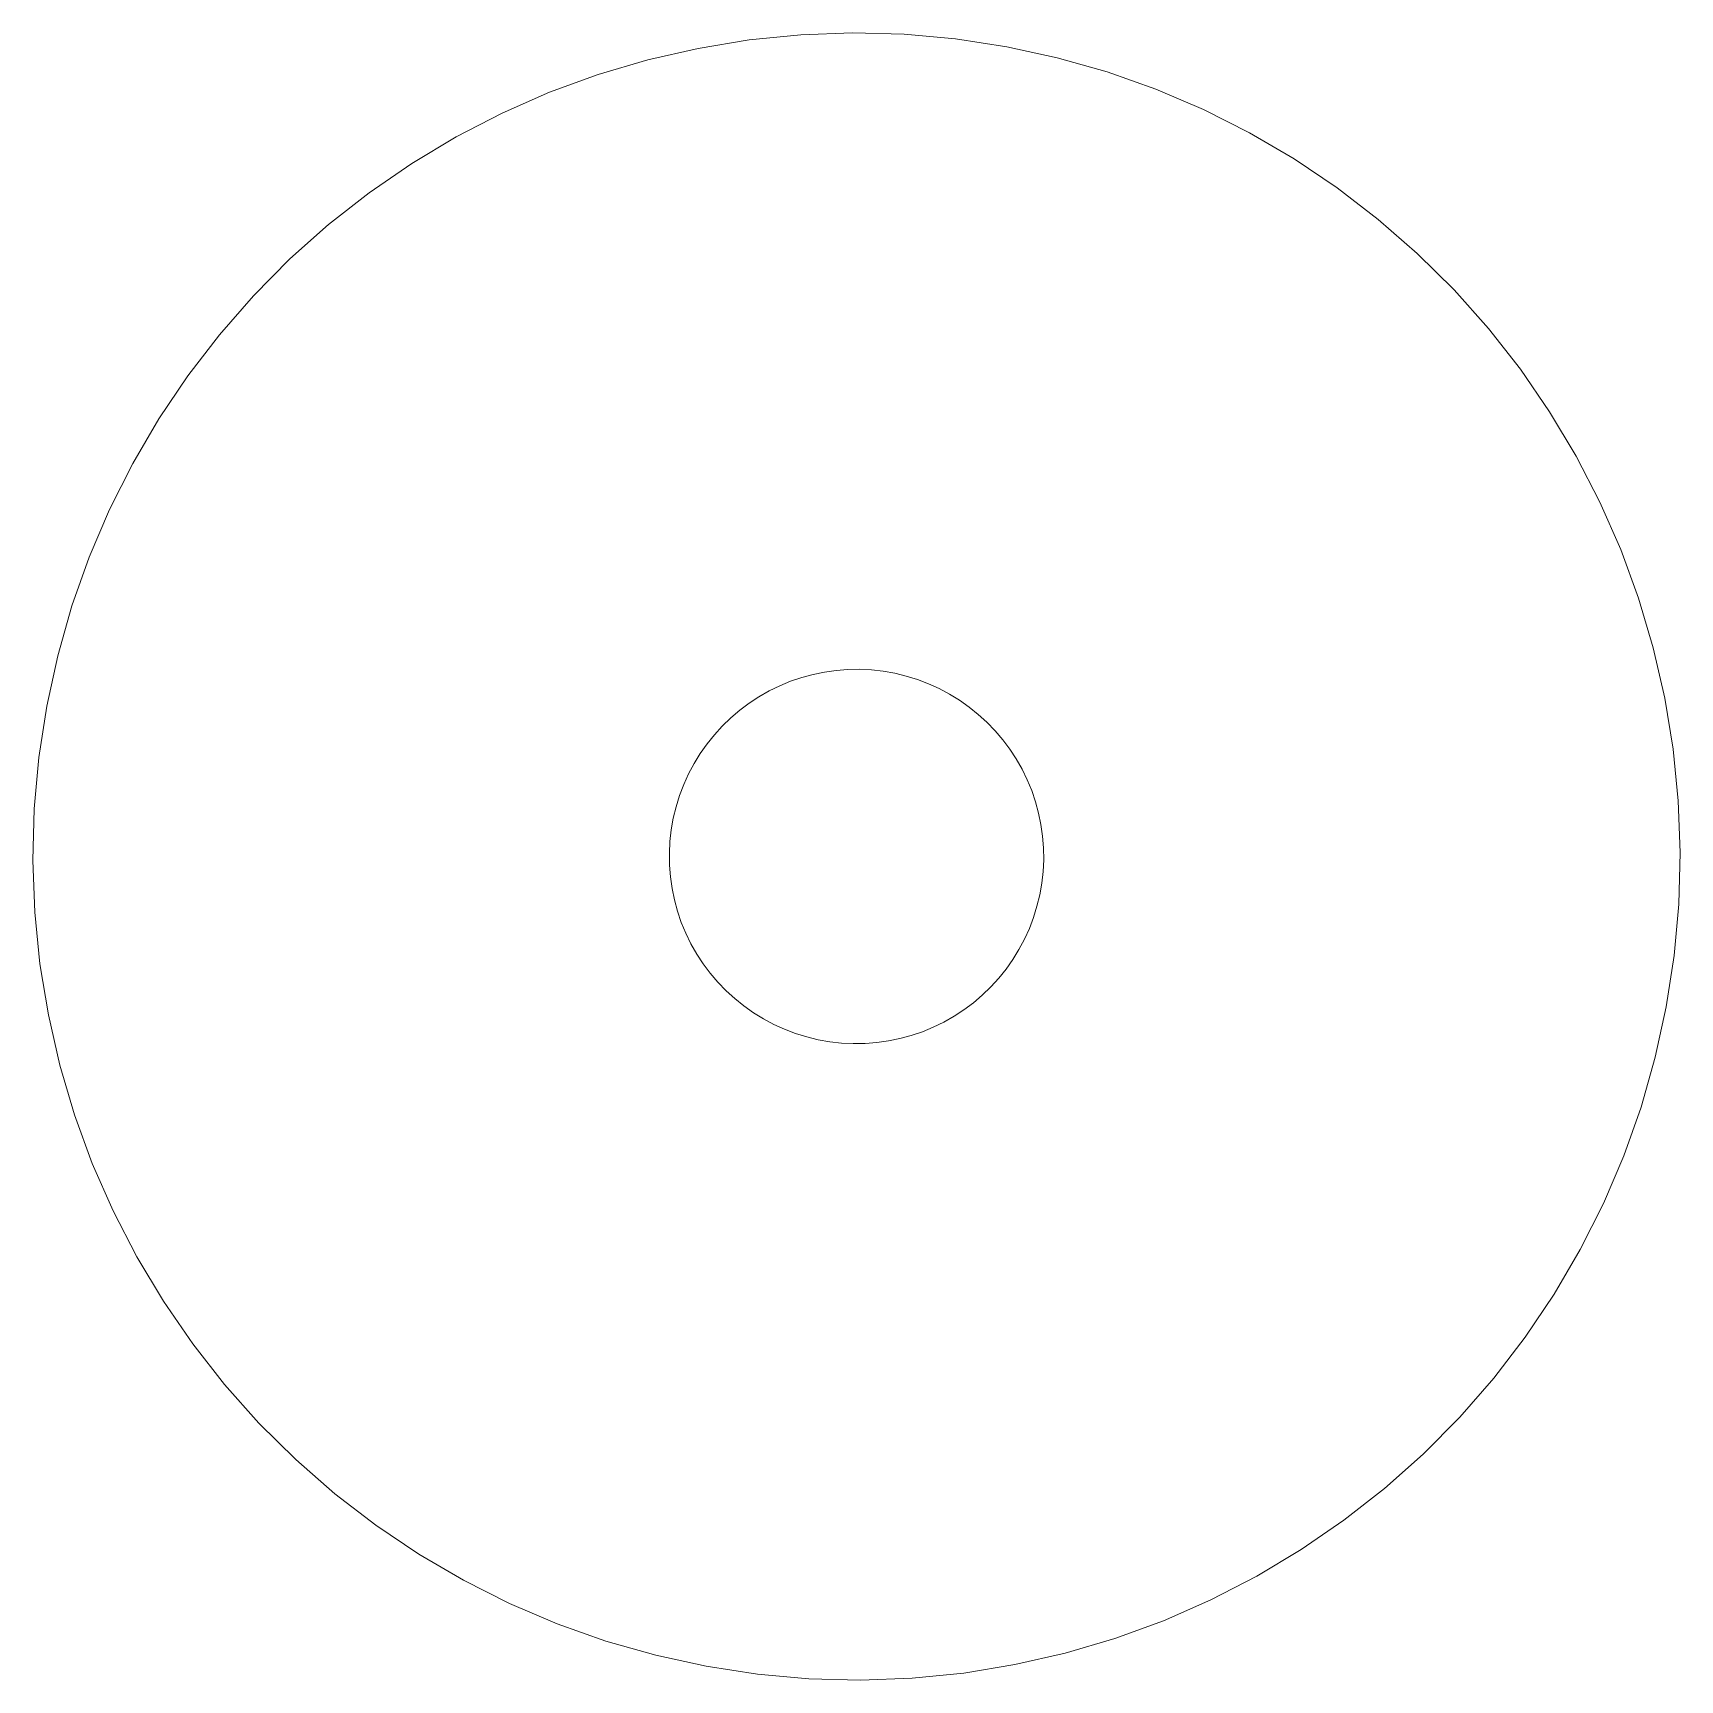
# Model space of a CAD drawing. Header units: millimetres. Extents: x -250 to 290, y -186 to 164.
# Drawn here: x -218.24 to -187.29, y -183.84 to -152.89 of the extents above; entities that cross this region are included whole.
import ezdxf

# ---------------------------------------------------------------- set-up
doc = ezdxf.new("R2010")
doc.units = ezdxf.units.MM
doc.header["$MEASUREMENT"] = 0
doc.layers.add('Camada 1', color=7, linetype='Continuous')

msp = doc.modelspace()

# ---------------------------------------------------------------- linework, layer by layer
at = {"layer": 'Camada 1', "color": 240, "lineweight": 9}
for points in [[(-213.3044, -179.7), (-213.3044, -179.7), (-213.9956, -179.0155), (-213.9956, -179.0155), (-213.9956, -179.0155), (-213.9956, -179.0155), (-214.6417, -178.2894), (-214.6417, -178.2894), (-214.6417, -178.2894), (-214.6417, -178.2894), (-215.2417, -177.5251), (-215.2417, -177.5251), (-215.2417, -177.5251), (-215.2417, -177.5251), (-215.7922, -176.7235), (-215.7922, -176.7235), (-215.7922, -176.7235), (-215.7922, -176.7235), (-216.292, -175.8882), (-216.292, -175.8882), (-216.292, -175.8882), (-216.292, -175.8882), (-216.7378, -175.0248), (-216.7378, -175.0248), (-216.7378, -175.0248), (-216.7378, -175.0248), (-217.1285, -174.1344), (-217.1285, -174.1344), (-217.1285, -174.1344), (-217.1285, -174.1344), (-217.4617, -173.2203), (-217.4617, -173.2203), (-217.4617, -173.2203), (-217.4617, -173.2203), (-217.7386, -172.2882), (-217.7386, -172.2882), (-217.7386, -172.2882), (-217.7386, -172.2882), (-217.9547, -171.3403), (-217.9547, -171.3403), (-217.9547, -171.3403), (-217.9547, -171.3403), (-218.1123, -170.3812), (-218.1123, -170.3812), (-218.1123, -170.3812), (-218.1123, -170.3812), (-218.208, -169.4131), (-218.208, -169.4131), (-218.208, -169.4131), (-218.208, -169.4131), (-218.2441, -168.4416), (-218.2441, -168.4416), (-218.2441, -168.4416), (-218.2441, -168.4416), (-218.2182, -167.469), (-218.2182, -167.469), (-218.2182, -167.469), (-218.2182, -167.469), (-218.1315, -166.5008), (-218.1315, -166.5008), (-218.1315, -166.5008), (-218.1315, -166.5008), (-217.984, -165.5395), (-217.984, -165.5395), (-217.984, -165.5395), (-217.984, -165.5395), (-217.7769, -164.5894), (-217.7769, -164.5894), (-217.7769, -164.5894), (-217.7769, -164.5894), (-217.5101, -163.6539), (-217.5101, -163.6539), (-217.5101, -163.6539), (-217.5101, -163.6539), (-217.1847, -162.7375), (-217.1847, -162.7375), (-217.1847, -162.7375), (-217.1847, -162.7375), (-216.8031, -161.8437), (-216.8031, -161.8437), (-216.8031, -161.8437), (-216.8031, -161.8437), (-216.3663, -160.9747), (-216.3663, -160.9747), (-216.3663, -160.9747), (-216.3663, -160.9747), (-215.8755, -160.1349), (-215.8755, -160.1349), (-215.8755, -160.1349), (-215.8755, -160.1349), (-215.3329, -159.3288), (-215.3329, -159.3288), (-215.3329, -159.3288), (-215.3329, -159.3288), (-214.7408, -158.5566), (-214.7408, -158.5566), (-214.7408, -158.5566), (-214.7408, -158.5566), (-214.1014, -157.8249), (-214.1014, -157.8249), (-214.1014, -157.8249), (-214.1014, -157.8249), (-213.4169, -157.1337), (-213.4169, -157.1337), (-213.4169, -157.1337), (-213.4169, -157.1337), (-212.6909, -156.4864), (-212.6909, -156.4864), (-212.6909, -156.4864), (-212.6909, -156.4864), (-211.9254, -155.8875), (-211.9254, -155.8875), (-211.9254, -155.8875), (-211.9254, -155.8875), (-211.1238, -155.3359), (-211.1238, -155.3359), (-211.1238, -155.3359), (-211.1238, -155.3359), (-210.2897, -154.8372), (-210.2897, -154.8372), (-210.2897, -154.8372), (-210.2897, -154.8372), (-209.4251, -154.3914), (-209.4251, -154.3914), (-209.4251, -154.3914), (-209.4251, -154.3914), (-208.5347, -154.0008), (-208.5347, -154.0008), (-208.5347, -154.0008), (-208.5347, -154.0008), (-207.6217, -153.6664), (-207.6217, -153.6664), (-207.6217, -153.6664), (-207.6217, -153.6664), (-206.6896, -153.3906), (-206.6896, -153.3906), (-206.6896, -153.3906), (-206.6896, -153.3906), (-205.7418, -153.1745), (-205.7418, -153.1745), (-205.7418, -153.1745), (-205.7418, -153.1745), (-204.7815, -153.0169), (-204.7815, -153.0169), (-204.7815, -153.0169), (-204.7815, -153.0169), (-203.8145, -152.9212), (-203.8145, -152.9212), (-203.8145, -152.9212), (-203.8145, -152.9212), (-202.843, -152.8852), (-202.843, -152.8852), (-202.843, -152.8852), (-202.843, -152.8852), (-201.8704, -152.9111), (-201.8704, -152.9111), (-201.8704, -152.9111), (-201.8704, -152.9111), (-200.9023, -152.9978), (-200.9023, -152.9978), (-200.9023, -152.9978), (-200.9023, -152.9978), (-199.9409, -153.1452), (-199.9409, -153.1452), (-199.9409, -153.1452), (-199.9409, -153.1452), (-198.9908, -153.3524), (-198.9908, -153.3524), (-198.9908, -153.3524), (-198.9908, -153.3524), (-198.0553, -153.6192), (-198.0553, -153.6192), (-198.0553, -153.6192), (-198.0553, -153.6192), (-197.139, -153.9434), (-197.139, -153.9434), (-197.139, -153.9434), (-197.139, -153.9434), (-196.2451, -154.325), (-196.2451, -154.325), (-196.2451, -154.325), (-196.2451, -154.325), (-195.3761, -154.7629), (-195.3761, -154.7629), (-195.3761, -154.7629), (-195.3761, -154.7629), (-194.5363, -155.2537), (-194.5363, -155.2537), (-194.5363, -155.2537), (-194.5363, -155.2537), (-193.7303, -155.7963), (-193.7303, -155.7963), (-193.7303, -155.7963), (-193.7303, -155.7963), (-192.958, -156.3885), (-192.958, -156.3885), (-192.958, -156.3885), (-192.958, -156.3885), (-192.2263, -157.0279), (-192.2263, -157.0279), (-192.2263, -157.0279), (-192.2263, -157.0279), (-191.5351, -157.7112), (-191.5351, -157.7112), (-191.5351, -157.7112), (-191.5351, -157.7112), (-190.8878, -158.4373), (-190.8878, -158.4373), (-190.8878, -158.4373), (-190.8878, -158.4373), (-190.2878, -159.2028), (-190.2878, -159.2028), (-190.2878, -159.2028), (-190.2878, -159.2028), (-189.7373, -160.0043), (-189.7373, -160.0043), (-189.7373, -160.0043), (-189.7373, -160.0043), (-189.2386, -160.8396), (-189.2386, -160.8396), (-189.2386, -160.8396), (-189.2386, -160.8396), (-188.7928, -161.703), (-188.7928, -161.703), (-188.7928, -161.703), (-188.7928, -161.703), (-188.4022, -162.5934), (-188.4022, -162.5934), (-188.4022, -162.5934), (-188.4022, -162.5934), (-188.0679, -163.5075), (-188.0679, -163.5075), (-188.0679, -163.5075), (-188.0679, -163.5075), (-187.7921, -164.4396), (-187.7921, -164.4396), (-187.7921, -164.4396), (-187.7921, -164.4396), (-187.5748, -165.3875), (-187.5748, -165.3875), (-187.5748, -165.3875), (-187.5748, -165.3875), (-187.4183, -166.3466), (-187.4183, -166.3466), (-187.4183, -166.3466), (-187.4183, -166.3466), (-187.3215, -167.3147), (-187.3215, -167.3147), (-187.3215, -167.3147), (-187.3215, -167.3147), (-187.2866, -168.2862), (-187.2866, -168.2862), (-187.2866, -168.2862), (-187.2866, -168.2862), (-187.3125, -169.2589), (-187.3125, -169.2589), (-187.3125, -169.2589), (-187.3125, -169.2589), (-187.3992, -170.227), (-187.3992, -170.227), (-187.3992, -170.227), (-187.3992, -170.227), (-187.5467, -171.1884), (-187.5467, -171.1884), (-187.5467, -171.1884), (-187.5467, -171.1884), (-187.7538, -172.1385), (-187.7538, -172.1385), (-187.7538, -172.1385), (-187.7538, -172.1385), (-188.0206, -173.0728), (-188.0206, -173.0728), (-188.0206, -173.0728), (-188.0206, -173.0728), (-188.3448, -173.9903), (-188.3448, -173.9903), (-188.3448, -173.9903), (-188.3448, -173.9903), (-188.7264, -174.8841), (-188.7264, -174.8841), (-188.7264, -174.8841), (-188.7264, -174.8841), (-189.1643, -175.7532), (-189.1643, -175.7532), (-189.1643, -175.7532), (-189.1643, -175.7532), (-189.6552, -176.5918), (-189.6552, -176.5918), (-189.6552, -176.5918), (-189.6552, -176.5918), (-190.1966, -177.399), (-190.1966, -177.399), (-190.1966, -177.399), (-190.1966, -177.399), (-190.7888, -178.1701), (-190.7888, -178.1701), (-190.7888, -178.1701), (-190.7888, -178.1701), (-191.4282, -178.9029), (-191.4282, -178.9029), (-191.4282, -178.9029), (-191.4282, -178.9029), (-192.1126, -179.5941), (-192.1126, -179.5941), (-192.1126, -179.5941), (-192.1126, -179.5941), (-192.8387, -180.2403), (-192.8387, -180.2403), (-192.8387, -180.2403), (-192.8387, -180.2403), (-193.6042, -180.8403), (-193.6042, -180.8403), (-193.6042, -180.8403), (-193.6042, -180.8403), (-194.4057, -181.3908), (-194.4057, -181.3908), (-194.4057, -181.3908), (-194.4057, -181.3908), (-195.2399, -181.8906), (-195.2399, -181.8906), (-195.2399, -181.8906), (-195.2399, -181.8906), (-196.1044, -182.3364), (-196.1044, -182.3364), (-196.1044, -182.3364), (-196.1044, -182.3364), (-196.9949, -182.727), (-196.9949, -182.727), (-196.9949, -182.727), (-196.9949, -182.727), (-197.9078, -183.0602), (-197.9078, -183.0602), (-197.9078, -183.0602), (-197.9078, -183.0602), (-198.8411, -183.3372), (-198.8411, -183.3372), (-198.8411, -183.3372), (-198.8411, -183.3372), (-199.7889, -183.5533), (-199.7889, -183.5533), (-199.7889, -183.5533), (-199.7889, -183.5533), (-200.748, -183.7109), (-200.748, -183.7109), (-200.748, -183.7109), (-200.748, -183.7109), (-201.7162, -183.8066), (-201.7162, -183.8066), (-201.7162, -183.8066), (-201.7162, -183.8066), (-202.6877, -183.8426), (-202.6877, -183.8426), (-202.6877, -183.8426), (-202.6877, -183.8426), (-203.6592, -183.8167), (-203.6592, -183.8167), (-203.6592, -183.8167), (-203.6592, -183.8167), (-204.6284, -183.73), (-204.6284, -183.73), (-204.6284, -183.73), (-204.6284, -183.73), (-205.5898, -183.5826), (-205.5898, -183.5826), (-205.5898, -183.5826), (-205.5898, -183.5826), (-206.5399, -183.3754), (-206.5399, -183.3754), (-206.5399, -183.3754), (-206.5399, -183.3754), (-207.4742, -183.1086), (-207.4742, -183.1086), (-207.4742, -183.1086), (-207.4742, -183.1086), (-208.3906, -182.7844), (-208.3906, -182.7844), (-208.3906, -182.7844), (-208.3906, -182.7844), (-209.2855, -182.4017), (-209.2855, -182.4017), (-209.2855, -182.4017), (-209.2855, -182.4017), (-210.1546, -181.9649), (-210.1546, -181.9649), (-210.1546, -181.9649), (-210.1546, -181.9649), (-210.9933, -181.4741), (-210.9933, -181.4741), (-210.9933, -181.4741), (-210.9933, -181.4741), (-211.8004, -180.9315), (-211.8004, -180.9315), (-211.8004, -180.9315), (-211.8004, -180.9315), (-212.5715, -180.3394), (-212.5715, -180.3394), (-212.5715, -180.3394), (-212.5715, -180.3394), (-213.3044, -179.7), (-213.3044, -179.7)], [(-205.5132, -170.5591), (-205.5132, -170.5591), (-205.6461, -170.3823), (-205.6461, -170.3823), (-205.6461, -170.3823), (-205.6461, -170.3823), (-205.7676, -170.1977), (-205.7676, -170.1977), (-205.7676, -170.1977), (-205.7676, -170.1977), (-205.8768, -170.0052), (-205.8768, -170.0052), (-205.8768, -170.0052), (-205.8768, -170.0052), (-205.9737, -169.8071), (-205.9737, -169.8071), (-205.9737, -169.8071), (-205.9737, -169.8071), (-206.0581, -169.6022), (-206.0581, -169.6022), (-206.0581, -169.6022), (-206.0581, -169.6022), (-206.129, -169.3928), (-206.129, -169.3928), (-206.129, -169.3928), (-206.129, -169.3928), (-206.1875, -169.1801), (-206.1875, -169.1801), (-206.1875, -169.1801), (-206.1875, -169.1801), (-206.2314, -168.9639), (-206.2314, -168.9639), (-206.2314, -168.9639), (-206.2314, -168.9639), (-206.2618, -168.7444), (-206.2618, -168.7444), (-206.2618, -168.7444), (-206.2618, -168.7444), (-206.2799, -168.5249), (-206.2799, -168.5249), (-206.2799, -168.5249), (-206.2799, -168.5249), (-206.2821, -168.3031), (-206.2821, -168.3031), (-206.2821, -168.3031), (-206.2821, -168.3031), (-206.272, -168.0825), (-206.272, -168.0825), (-206.272, -168.0825), (-206.272, -168.0825), (-206.2472, -167.863), (-206.2472, -167.863), (-206.2472, -167.863), (-206.2472, -167.863), (-206.2089, -167.6457), (-206.2089, -167.6457), (-206.2089, -167.6457), (-206.2089, -167.6457), (-206.1571, -167.4307), (-206.1571, -167.4307), (-206.1571, -167.4307), (-206.1571, -167.4307), (-206.0919, -167.219), (-206.0919, -167.219), (-206.0919, -167.219), (-206.0919, -167.219), (-206.0131, -167.013), (-206.0131, -167.013), (-206.0131, -167.013), (-206.0131, -167.013), (-205.9219, -166.8115), (-205.9219, -166.8115), (-205.9219, -166.8115), (-205.9219, -166.8115), (-205.8183, -166.6168), (-205.8183, -166.6168), (-205.8183, -166.6168), (-205.8183, -166.6168), (-205.7024, -166.4277), (-205.7024, -166.4277), (-205.7024, -166.4277), (-205.7024, -166.4277), (-205.5751, -166.2475), (-205.5751, -166.2475), (-205.5751, -166.2475), (-205.5751, -166.2475), (-205.4367, -166.0753), (-205.4367, -166.0753), (-205.4367, -166.0753), (-205.4367, -166.0753), (-205.2881, -165.9121), (-205.2881, -165.9121), (-205.2881, -165.9121), (-205.2881, -165.9121), (-205.1294, -165.759), (-205.1294, -165.759), (-205.1294, -165.759), (-205.1294, -165.759), (-204.9605, -165.6149), (-204.9605, -165.6149), (-204.9605, -165.6149), (-204.9605, -165.6149), (-204.7838, -165.4832), (-204.7838, -165.4832), (-204.7838, -165.4832), (-204.7838, -165.4832), (-204.5991, -165.3616), (-204.5991, -165.3616), (-204.5991, -165.3616), (-204.5991, -165.3616), (-204.4066, -165.2524), (-204.4066, -165.2524), (-204.4066, -165.2524), (-204.4066, -165.2524), (-204.2085, -165.1556), (-204.2085, -165.1556), (-204.2085, -165.1556), (-204.2085, -165.1556), (-204.0036, -165.0712), (-204.0036, -165.0712), (-204.0036, -165.0712), (-204.0036, -165.0712), (-203.7943, -165.0002), (-203.7943, -165.0002), (-203.7943, -165.0002), (-203.7943, -165.0002), (-203.5815, -164.9417), (-203.5815, -164.9417), (-203.5815, -164.9417), (-203.5815, -164.9417), (-203.3654, -164.8978), (-203.3654, -164.8978), (-203.3654, -164.8978), (-203.3654, -164.8978), (-203.1458, -164.8663), (-203.1458, -164.8663), (-203.1458, -164.8663), (-203.1458, -164.8663), (-202.9252, -164.8494), (-202.9252, -164.8494), (-202.9252, -164.8494), (-202.9252, -164.8494), (-202.7046, -164.846), (-202.7046, -164.846), (-202.7046, -164.846), (-202.7046, -164.846), (-202.4839, -164.8573), (-202.4839, -164.8573), (-202.4839, -164.8573), (-202.4839, -164.8573), (-202.2644, -164.882), (-202.2644, -164.882), (-202.2644, -164.882), (-202.2644, -164.882), (-202.0471, -164.9203), (-202.0471, -164.9203), (-202.0471, -164.9203), (-202.0471, -164.9203), (-201.8321, -164.9721), (-201.8321, -164.9721), (-201.8321, -164.9721), (-201.8321, -164.9721), (-201.6205, -165.0374), (-201.6205, -165.0374), (-201.6205, -165.0374), (-201.6205, -165.0374), (-201.4145, -165.1162), (-201.4145, -165.1162), (-201.4145, -165.1162), (-201.4145, -165.1162), (-201.213, -165.2074), (-201.213, -165.2074), (-201.213, -165.2074), (-201.213, -165.2074), (-201.0182, -165.3109), (-201.0182, -165.3109), (-201.0182, -165.3109), (-201.0182, -165.3109), (-200.8291, -165.4258), (-200.8291, -165.4258), (-200.8291, -165.4258), (-200.8291, -165.4258), (-200.649, -165.5541), (-200.649, -165.5541), (-200.649, -165.5541), (-200.649, -165.5541), (-200.4767, -165.6926), (-200.4767, -165.6926), (-200.4767, -165.6926), (-200.4767, -165.6926), (-200.3135, -165.8412), (-200.3135, -165.8412), (-200.3135, -165.8412), (-200.3135, -165.8412), (-200.1593, -165.9999), (-200.1593, -165.9999), (-200.1593, -165.9999), (-200.1593, -165.9999), (-200.0163, -166.1687), (-200.0163, -166.1687), (-200.0163, -166.1687), (-200.0163, -166.1687), (-199.8835, -166.3455), (-199.8835, -166.3455), (-199.8835, -166.3455), (-199.8835, -166.3455), (-199.763, -166.5301), (-199.763, -166.5301), (-199.763, -166.5301), (-199.763, -166.5301), (-199.6538, -166.7226), (-199.6538, -166.7226), (-199.6538, -166.7226), (-199.6538, -166.7226), (-199.557, -166.9207), (-199.557, -166.9207), (-199.557, -166.9207), (-199.557, -166.9207), (-199.4726, -167.1256), (-199.4726, -167.1256), (-199.4726, -167.1256), (-199.4726, -167.1256), (-199.4017, -167.3339), (-199.4017, -167.3339), (-199.4017, -167.3339), (-199.4017, -167.3339), (-199.3431, -167.5478), (-199.3431, -167.5478), (-199.3431, -167.5478), (-199.3431, -167.5478), (-199.2992, -167.7639), (-199.2992, -167.7639), (-199.2992, -167.7639), (-199.2992, -167.7639), (-199.2677, -167.9823), (-199.2677, -167.9823), (-199.2677, -167.9823), (-199.2677, -167.9823), (-199.2508, -168.2029), (-199.2508, -168.2029), (-199.2508, -168.2029), (-199.2508, -168.2029), (-199.2475, -168.4247), (-199.2475, -168.4247), (-199.2475, -168.4247), (-199.2475, -168.4247), (-199.2587, -168.6453), (-199.2587, -168.6453), (-199.2587, -168.6453), (-199.2587, -168.6453), (-199.2835, -168.8649), (-199.2835, -168.8649), (-199.2835, -168.8649), (-199.2835, -168.8649), (-199.3217, -169.0821), (-199.3217, -169.0821), (-199.3217, -169.0821), (-199.3217, -169.0821), (-199.3735, -169.2971), (-199.3735, -169.2971), (-199.3735, -169.2971), (-199.3735, -169.2971), (-199.4388, -169.5076), (-199.4388, -169.5076), (-199.4388, -169.5076), (-199.4388, -169.5076), (-199.5165, -169.7148), (-199.5165, -169.7148), (-199.5165, -169.7148), (-199.5165, -169.7148), (-199.6077, -169.9163), (-199.6077, -169.9163), (-199.6077, -169.9163), (-199.6077, -169.9163), (-199.7124, -170.111), (-199.7124, -170.111), (-199.7124, -170.111), (-199.7124, -170.111), (-199.8272, -170.299), (-199.8272, -170.299), (-199.8272, -170.299), (-199.8272, -170.299), (-199.9555, -170.4803), (-199.9555, -170.4803), (-199.9555, -170.4803), (-199.9555, -170.4803), (-200.0929, -170.6525), (-200.0929, -170.6525), (-200.0929, -170.6525), (-200.0929, -170.6525), (-200.2426, -170.8157), (-200.2426, -170.8157), (-200.2426, -170.8157), (-200.2426, -170.8157), (-200.4013, -170.9688), (-200.4013, -170.9688), (-200.4013, -170.9688), (-200.4013, -170.9688), (-200.5691, -171.1129), (-200.5691, -171.1129), (-200.5691, -171.1129), (-200.5691, -171.1129), (-200.7469, -171.2446), (-200.7469, -171.2446), (-200.7469, -171.2446), (-200.7469, -171.2446), (-200.9315, -171.3662), (-200.9315, -171.3662), (-200.9315, -171.3662), (-200.9315, -171.3662), (-201.124, -171.4754), (-201.124, -171.4754), (-201.124, -171.4754), (-201.124, -171.4754), (-201.3222, -171.5722), (-201.3222, -171.5722), (-201.3222, -171.5722), (-201.3222, -171.5722), (-201.5259, -171.6567), (-201.5259, -171.6567), (-201.5259, -171.6567), (-201.5259, -171.6567), (-201.7353, -171.7276), (-201.7353, -171.7276), (-201.7353, -171.7276), (-201.7353, -171.7276), (-201.9492, -171.7861), (-201.9492, -171.7861), (-201.9492, -171.7861), (-201.9492, -171.7861), (-202.1653, -171.83), (-202.1653, -171.83), (-202.1653, -171.83), (-202.1653, -171.83), (-202.3837, -171.8615), (-202.3837, -171.8615), (-202.3837, -171.8615), (-202.3837, -171.8615), (-202.6044, -171.8784), (-202.6044, -171.8784), (-202.6044, -171.8784), (-202.6044, -171.8784), (-202.825, -171.8807), (-202.825, -171.8807), (-202.825, -171.8807), (-202.825, -171.8807), (-203.0456, -171.8705), (-203.0456, -171.8705), (-203.0456, -171.8705), (-203.0456, -171.8705), (-203.2663, -171.8458), (-203.2663, -171.8458), (-203.2663, -171.8458), (-203.2663, -171.8458), (-203.4836, -171.8075), (-203.4836, -171.8075), (-203.4836, -171.8075), (-203.4836, -171.8075), (-203.6986, -171.7557), (-203.6986, -171.7557), (-203.6986, -171.7557), (-203.6986, -171.7557), (-203.9091, -171.6904), (-203.9091, -171.6904), (-203.9091, -171.6904), (-203.9091, -171.6904), (-204.1162, -171.6116), (-204.1162, -171.6116), (-204.1162, -171.6116), (-204.1162, -171.6116), (-204.3177, -171.5204), (-204.3177, -171.5204), (-204.3177, -171.5204), (-204.3177, -171.5204), (-204.5125, -171.4169), (-204.5125, -171.4169), (-204.5125, -171.4169), (-204.5125, -171.4169), (-204.7005, -171.3009), (-204.7005, -171.3009), (-204.7005, -171.3009), (-204.7005, -171.3009), (-204.8817, -171.1737), (-204.8817, -171.1737), (-204.8817, -171.1737), (-204.8817, -171.1737), (-205.0539, -171.0353), (-205.0539, -171.0353), (-205.0539, -171.0353), (-205.0539, -171.0353), (-205.2172, -170.8867), (-205.2172, -170.8867), (-205.2172, -170.8867), (-205.2172, -170.8867), (-205.3703, -170.7279), (-205.3703, -170.7279), (-205.3703, -170.7279), (-205.3703, -170.7279), (-205.5132, -170.5591), (-205.5132, -170.5591)]]:
    msp.add_open_spline(points, degree=3, knots=[0, 0, 0, 0, 0.009901, 0.009901, 0.009901, 0.009901, 0.019802, 0.019802, 0.019802, 0.019802, 0.029703, 0.029703, 0.029703, 0.029703, 0.039604, 0.039604, 0.039604, 0.039604, 0.049505, 0.049505, 0.049505, 0.049505, 0.0594059, 0.0594059, 0.0594059, 0.0594059, 0.0693069, 0.0693069, 0.0693069, 0.0693069, 0.0792079, 0.0792079, 0.0792079, 0.0792079, 0.0891089, 0.0891089, 0.0891089, 0.0891089, 0.0990099, 0.0990099, 0.0990099, 0.0990099, 0.1089109, 0.1089109, 0.1089109, 0.1089109, 0.1188119, 0.1188119, 0.1188119, 0.1188119, 0.1287129, 0.1287129, 0.1287129, 0.1287129, 0.1386139, 0.1386139, 0.1386139, 0.1386139, 0.1485149, 0.1485149, 0.1485149, 0.1485149, 0.1584158, 0.1584158, 0.1584158, 0.1584158, 0.1683168, 0.1683168, 0.1683168, 0.1683168, 0.1782178, 0.1782178, 0.1782178, 0.1782178, 0.1881188, 0.1881188, 0.1881188, 0.1881188, 0.1980198, 0.1980198, 0.1980198, 0.1980198, 0.2079208, 0.2079208, 0.2079208, 0.2079208, 0.2178218, 0.2178218, 0.2178218, 0.2178218, 0.2277228, 0.2277228, 0.2277228, 0.2277228, 0.2376238, 0.2376238, 0.2376238, 0.2376238, 0.2475248, 0.2475248, 0.2475248, 0.2475248, 0.2574257, 0.2574257, 0.2574257, 0.2574257, 0.2673267, 0.2673267, 0.2673267, 0.2673267, 0.2772277, 0.2772277, 0.2772277, 0.2772277, 0.2871287, 0.2871287, 0.2871287, 0.2871287, 0.2970297, 0.2970297, 0.2970297, 0.2970297, 0.3069307, 0.3069307, 0.3069307, 0.3069307, 0.3168317, 0.3168317, 0.3168317, 0.3168317, 0.3267327, 0.3267327, 0.3267327, 0.3267327, 0.3366337, 0.3366337, 0.3366337, 0.3366337, 0.3465347, 0.3465347, 0.3465347, 0.3465347, 0.3564356, 0.3564356, 0.3564356, 0.3564356, 0.3663366, 0.3663366, 0.3663366, 0.3663366, 0.3762376, 0.3762376, 0.3762376, 0.3762376, 0.3861386, 0.3861386, 0.3861386, 0.3861386, 0.3960396, 0.3960396, 0.3960396, 0.3960396, 0.4059406, 0.4059406, 0.4059406, 0.4059406, 0.4158416, 0.4158416, 0.4158416, 0.4158416, 0.4257426, 0.4257426, 0.4257426, 0.4257426, 0.4356436, 0.4356436, 0.4356436, 0.4356436, 0.4455446, 0.4455446, 0.4455446, 0.4455446, 0.4554455, 0.4554455, 0.4554455, 0.4554455, 0.4653465, 0.4653465, 0.4653465, 0.4653465, 0.4752475, 0.4752475, 0.4752475, 0.4752475, 0.4851485, 0.4851485, 0.4851485, 0.4851485, 0.4950495, 0.4950495, 0.4950495, 0.4950495, 0.5049505, 0.5049505, 0.5049505, 0.5049505, 0.5148515, 0.5148515, 0.5148515, 0.5148515, 0.5247525, 0.5247525, 0.5247525, 0.5247525, 0.5346535, 0.5346535, 0.5346535, 0.5346535, 0.5445545, 0.5445545, 0.5445545, 0.5445545, 0.5544554, 0.5544554, 0.5544554, 0.5544554, 0.5643564, 0.5643564, 0.5643564, 0.5643564, 0.5742574, 0.5742574, 0.5742574, 0.5742574, 0.5841584, 0.5841584, 0.5841584, 0.5841584, 0.5940594, 0.5940594, 0.5940594, 0.5940594, 0.6039604, 0.6039604, 0.6039604, 0.6039604, 0.6138614, 0.6138614, 0.6138614, 0.6138614, 0.6237624, 0.6237624, 0.6237624, 0.6237624, 0.6336634, 0.6336634, 0.6336634, 0.6336634, 0.6435644, 0.6435644, 0.6435644, 0.6435644, 0.6534653, 0.6534653, 0.6534653, 0.6534653, 0.6633663, 0.6633663, 0.6633663, 0.6633663, 0.6732673, 0.6732673, 0.6732673, 0.6732673, 0.6831683, 0.6831683, 0.6831683, 0.6831683, 0.6930693, 0.6930693, 0.6930693, 0.6930693, 0.7029703, 0.7029703, 0.7029703, 0.7029703, 0.7128713, 0.7128713, 0.7128713, 0.7128713, 0.7227723, 0.7227723, 0.7227723, 0.7227723, 0.7326733, 0.7326733, 0.7326733, 0.7326733, 0.7425743, 0.7425743, 0.7425743, 0.7425743, 0.7524752, 0.7524752, 0.7524752, 0.7524752, 0.7623762, 0.7623762, 0.7623762, 0.7623762, 0.7722772, 0.7722772, 0.7722772, 0.7722772, 0.7821782, 0.7821782, 0.7821782, 0.7821782, 0.7920792, 0.7920792, 0.7920792, 0.7920792, 0.8019802, 0.8019802, 0.8019802, 0.8019802, 0.8118812, 0.8118812, 0.8118812, 0.8118812, 0.8217822, 0.8217822, 0.8217822, 0.8217822, 0.8316832, 0.8316832, 0.8316832, 0.8316832, 0.8415842, 0.8415842, 0.8415842, 0.8415842, 0.8514851, 0.8514851, 0.8514851, 0.8514851, 0.8613861, 0.8613861, 0.8613861, 0.8613861, 0.8712871, 0.8712871, 0.8712871, 0.8712871, 0.8811881, 0.8811881, 0.8811881, 0.8811881, 0.8910891, 0.8910891, 0.8910891, 0.8910891, 0.9009901, 0.9009901, 0.9009901, 0.9009901, 0.9108911, 0.9108911, 0.9108911, 0.9108911, 0.9207921, 0.9207921, 0.9207921, 0.9207921, 0.9306931, 0.9306931, 0.9306931, 0.9306931, 0.9405941, 0.9405941, 0.9405941, 0.9405941, 0.950495, 0.950495, 0.950495, 0.950495, 0.960396, 0.960396, 0.960396, 0.960396, 0.970297, 0.970297, 0.970297, 0.970297, 0.980198, 0.980198, 0.980198, 0.980198, 1, 1, 1, 1], dxfattribs=at)

doc.saveas('drawing.dxf')
